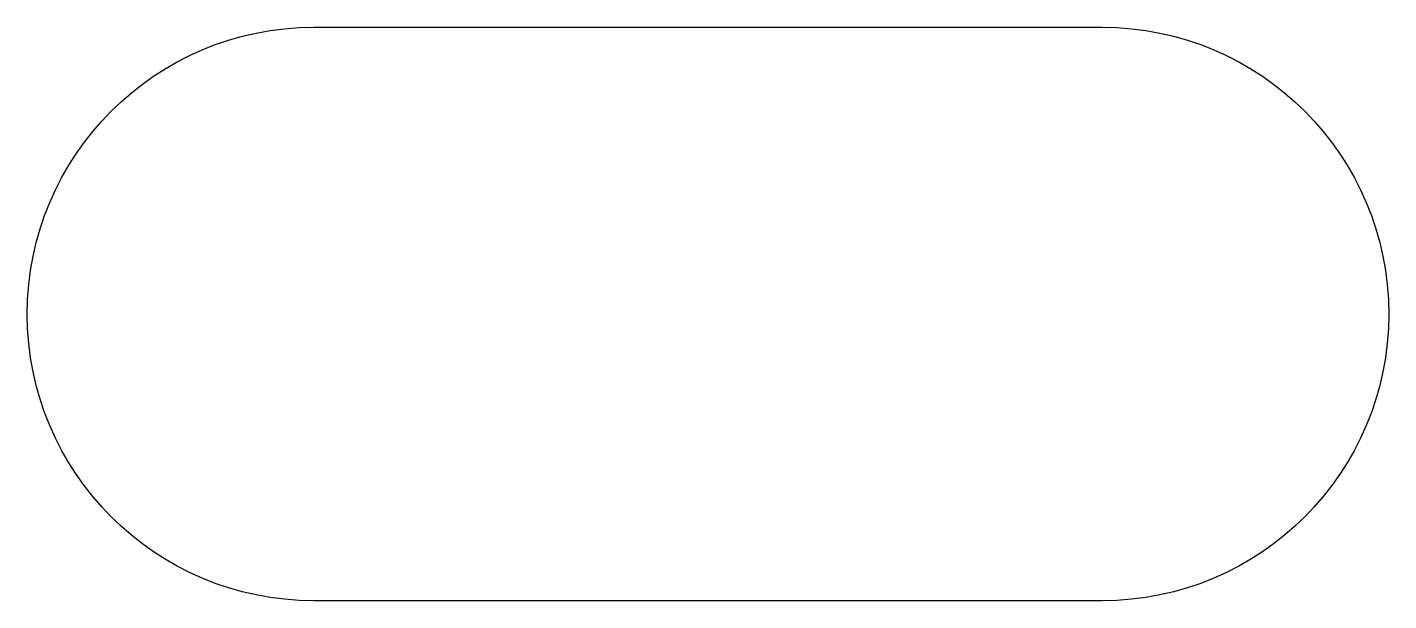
# Model space of a CAD drawing. Header units: millimetres. Extents: x -71.04 to -61.54, y 21.94 to 25.94.
import ezdxf

# ---------------------------------------------------------------- set-up
doc = ezdxf.new("R2010")
doc.units = ezdxf.units.MM
doc.layers.get('0').update_dxf_attribs({"linetype": 'CONTINUOUS'})

msp = doc.modelspace()

# ---------------------------------------------------------------- linework, layer by layer
msp.add_lwpolyline([(-63.5449, 25.94, -1), (-63.5449, 21.94), (-69.0449, 21.94, -1), (-69.0449, 25.94)], format="xyb", close=True)

doc.saveas('drawing.dxf')
